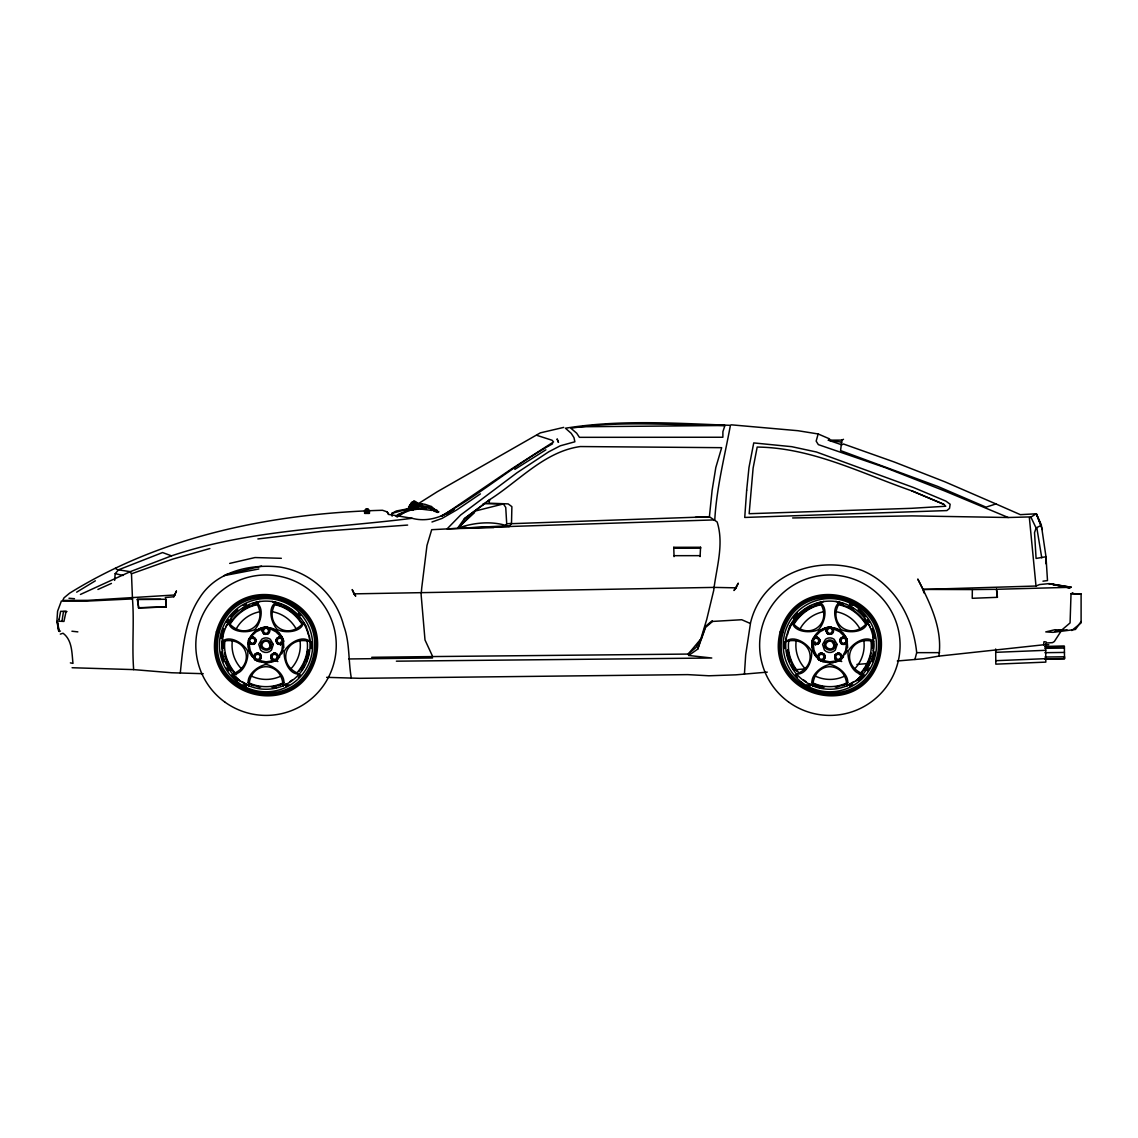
<?xml version="1.0" encoding="UTF-8"?>
<svg xmlns="http://www.w3.org/2000/svg" width="1138" height="1138" viewBox="0 0 1138 1138"><rect width="100%" height="100%" fill="white"/><g stroke="black" fill="none" stroke-linecap="round" stroke-linejoin="round"><path stroke-width="1.5" d="M843.5 439.311L841.864 440.107L840.569 450.605L937.854 486.467L986.034 507.15L995.949 503.949L1020.359 514.661L1036.334 513.779L1041.298 524.874L1045.993 556.752L1047.501 580.579L1042.963 581.177M1045.978 563.637L1045.737 556.539L1045.808 563.495M431.06 509.269L430.392 507.961L437.106 510.464L438.087 512.043L431.345 506.524L429.695 507.207L430.377 508.515L419.965 506.723L414.744 507.235L412.852 510.336L412.169 509.042L412.938 509.283L412.169 509.042L414.061 505.926L422.369 505.656L429.695 507.207L431.06 509.269L436.153 511.403M249.677 637.821L248.625 641.533L251.256 644.35L254.884 643.553L256.05 639.954L253.575 637.18L251.441 637.095L248.468 640.111L248.525 647.28L250.46 653.539L255.794 660.325L266.036 662.828L274.727 660.524L266.036 661.847L254.827 659.599L250.189 650.339L248.468 640.111L249.677 637.821L256.235 631.718L266.648 626.938L275.823 631.718L283.206 638.959L281.883 650.339L277.259 659.599L272.793 661.804L266.036 663.127L257.103 660.78L259.236 661.804M816.97 644.449L819.773 641.917L819.872 639.954L817.397 637.18L815.249 637.095L812.29 640.111L812.347 647.28L814.282 653.539L816.657 657.053L819.616 660.325L822.66 661.391L832.959 662.572L838.55 660.524L829.844 661.847L818.649 659.599L814.011 650.339L812.674 638.987L820.057 631.718L829.232 626.938L839.645 631.718L847.028 638.959L845.69 650.339L841.082 659.599L836.615 661.804L829.844 663.127L820.925 660.78L823.059 661.804M392.155 516.183L391.757 513.437L396.351 510.99L410.576 508.302C412.369 511.033 417.02 506.382 419.125 505.557M897.327 660.993L923.515 658.746L938.878 656.114C942.861 628.517 929.902 602.912 917.769 579.043L923.074 589.441L972.336 589.569L972.236 598.304L997.429 597.322L996.504 589.299L997.343 597.308M495.144 526.908L509.241 526.538L511.503 523.395L511.887 506.652L508.145 503.892L489.966 503.224M283.817 647.664L283.206 638.959L278.938 633.197L273.717 629.286L265.424 626.938C256.861 628.375 248.795 635.047 248.141 643.895L248.24 647.38A17.468 17.468 0 0 0 252.295 656.754L254.144 658.205M847.639 647.664L847.028 638.959L842.76 633.197L837.525 629.286L829.232 626.938C821.679 628.361 813.798 633.653 812.447 641.533L813.343 643.269L816.942 644.449L818.706 643.553L819.516 640.04L817.297 637.536L813.883 638.19L812.518 640.182L812.063 647.38A17.468 17.468 0 0 0 816.117 656.754L817.966 658.205M286.89 684.151L283.078 685.688C281.726 660.396 250.346 660.396 248.98 685.688L245.182 684.151M850.698 684.151L846.9 685.688C845.548 660.396 814.154 660.396 812.802 685.688L808.99 684.151M283.305 641.661L282.793 650.652L277.259 659.599L273.077 660.325L271.385 658.987L271.029 655.289L274.087 653.041L277.487 654.549L277.942 658.376L274.941 660.78L277.9 661.519M847.127 641.661L846.615 650.652L841.082 659.599L836.899 660.325L835.207 658.987L834.851 655.289L837.909 653.041L841.309 654.549L841.764 658.376L838.763 660.78L841.722 661.519M283.006 639.058C281.285 636.313 277.131 636.626 276.008 639.954L277.188 643.553L280.802 644.35L282.338 642.913L278.995 644.094L277.416 643.297L276.363 640.04L278.582 637.536L282.011 638.19C284.472 641.604 281.712 645.417 283.006 639.058L280.531 637.052L278.483 637.18L276.008 639.954L276.107 641.917L278.924 644.449L280.802 644.35L283.433 641.533C282.139 634.407 275.581 627.749 267.999 627.664M847.028 638.959C845.15 636.711 841.053 636.355 839.83 639.954L840.996 643.553L844.624 644.35L846.16 642.913L842.817 644.094L841.238 643.297L840.185 640.04L842.405 637.536L845.819 638.19C848.279 641.604 845.534 645.417 846.814 639.058L844.339 637.052L842.305 637.18L839.83 639.954L839.929 641.917L842.732 644.449L844.624 644.35L847.255 641.533C845.961 634.407 839.403 627.749 831.821 627.664M415.896 505.912L419.168 504.931M248.852 638.987L249.777 643.027L253.063 644.094L255.623 641.789L254.912 638.446L251.512 637.436L248.71 640.182L249.521 643.269L253.12 644.449L255.95 641.917L256.05 639.954L253.575 637.18M813.499 637.821L812.802 641.462L813.599 643.027L816.885 644.094L819.773 641.917L819.872 639.954L817.397 637.18M700.098 556.582L700.553 547.264L673.753 547.307L674.052 556.624M744.437 674.094L745.689 654.748L750.582 622.642C762.375 573.481 817.753 554.391 862.177 570.494C895.009 584.235 913.259 618.475 916.687 652.657L914.909 659.485M222.451 638.759L222.621 636.028M786.088 641.491C793.513 634.577 807.525 643.397 811.508 651.135C812.831 659.756 806.7 675.147 796.6 673.924C820.214 664.82 810.583 634.99 786.088 641.491L786.443 636.028M262.764 628.916L262.252 630.879L262.764 628.887L263.077 632.5L264.315 633.752L267.743 633.752L269.45 630.879L267.743 627.806L264.144 627.507L262.252 630.879L264.144 634.094L267.914 634.094L269.322 632.685L269.806 630.879L267.914 627.507L261.74 627.763L255.495 630.665L249.976 637.892M264.073 627.664L261.74 627.763M826.586 628.916L826.074 630.879L826.586 628.887L826.885 632.5L828.137 633.752L831.565 633.752L833.272 630.879L831.565 627.806L827.966 627.507L826.074 630.879L827.966 634.094L831.736 634.094L833.144 632.685L833.628 630.879L831.736 627.507L825.562 627.763L819.317 630.665L813.798 637.892M827.881 627.664L825.562 627.763M114.639 580.38L115.194 573.637L118.679 569.74L162.578 552.542L171.511 555.856C249.051 529.668 331.713 528.459 412.098 518.302C426.935 522.299 441.786 517.264 454.318 509.17L446.893 513.779M180.288 673.013C182.948 647.422 184.897 620.096 199.477 598.119C215.964 571.347 250.488 563.637 279.934 567.037C311.03 572.016 335.952 595.402 343.733 625.786C349.963 642.742 348.185 660.623 351.315 678.063M265.424 626.938L263.077 629.058L266.648 626.938M829.232 626.938L826.885 629.058L830.47 626.938M395.469 515.898L413.421 509.099L422.113 504.333L421.572 503.665L418.955 504.703L415.967 502.669L414.445 503.138L414.616 504.077L412.681 505.3L411.671 509.511L410.235 504.703L411.415 503.992L410.974 503.167L412.411 502.925M938.878 656.114L1043.589 644.791L1043.987 641.676L1046.206 641.988L1046.661 642.998L1052.479 642.643L1054.329 641.519L1061.654 630.296M248.141 643.895L248.724 641.647M811.963 643.895L812.546 641.647M221.17 638.418L223.802 628.631M311.343 648.575L311.343 641.804M784.537 641.804L784.537 648.575M874.709 651.96L872.078 661.747M224.015 642.06L224.015 648.319M224.997 640.58C222.977 652.956 228.24 665.588 236.59 674.635M303.618 622.458C301.655 632.415 285.14 633.51 277.359 629.599C271.242 623.396 267.146 607.351 276.036 602.429C262.281 623.667 287.686 642.102 303.618 622.458L306.52 627.066M307.431 653.027L307.843 649.898M788.819 640.58C786.941 652.373 791.522 664.663 799.459 673.397M871.879 648.319L871.879 642.06M271.029 655.289L271.385 658.987L274.855 660.239L277.103 659.428L277.9 656.498L277.203 654.763L274.116 653.425L271.37 655.445L271.669 658.76L273.22 659.983C278.824 661.975 279.735 652.743 274.087 653.041L271.029 655.289L271.385 658.987M834.851 655.289L835.207 658.987L838.678 660.239L840.925 659.428L841.722 656.498L841.025 654.763L837.938 653.425L835.178 655.445L835.491 658.76L837.042 659.983C842.632 661.975 843.557 652.743 837.909 653.041L834.851 655.289L835.207 658.987M412.909 503.024L409.367 508.017L408.556 507.207L410.477 506.083L411.43 507.889L410.477 506.083L408.556 507.207L409.04 508.145L409.396 505.67L412.141 502.128L412.525 502.854M488.913 502.939L489.795 499.582C518.9 481.118 544.704 451.459 580.295 446.551L721.677 447.675L715.816 467.505L712.104 490.45L709.401 516.752L717.153 521.972C724.237 544.433 716.357 567.834 713.711 590.394L706.741 619.399L697.75 649.101L688.703 655.46L688.22 654.066L701.435 638.262L705.489 626.384L712.146 620.736L712.544 621.433L741.72 619.726L750.127 623.382M276.904 638.19L276.008 639.954M840.726 638.19L839.83 639.954M817.269 637.565A3.386 3.386 0 0 0 812.902 639.712A3.386 3.386 0 0 0 815.178 644.008L818.706 643.553M173.815 596.753L176.404 591.148L173.815 596.753L165.28 597.535M815.178 644.008L812.447 641.533L812.674 638.987M697.75 649.101L705.588 627.422L712.544 621.433M253.831 656.569L254.571 654.549L257.97 653.041L261.029 655.289L260.673 658.987L257.174 660.595L254.115 658.376L254.571 654.549L256.022 653.383L259.805 653.767L260.702 655.445L261.342 657.238L259.123 660.296L260.972 657.181C260.787 652.7 261.911 659.997 259.123 660.296M821.152 660.552L818.265 658.233L818.393 654.549L821.792 653.041L824.851 655.289L824.495 658.987L822.93 660.296L819.744 660.111L817.625 656.569L819.844 653.383L823.628 653.767L824.524 655.445L825.15 657.238L822.93 660.296L824.794 657.181C824.609 652.7 825.733 659.997 822.93 660.296M249.094 639.684L249.805 637.92L251.512 637.436M812.902 639.684L813.627 637.92L815.334 637.436M302.779 666.413L305.795 659.087M867.199 664.948L870.826 656.157M418.243 503.423L415.256 501.374L413.734 501.844L410.519 507.406M281.726 653.895L283.106 650.723M845.548 653.895L846.928 650.723M736.13 587.848L738.278 583.154L733.996 590.522L736.13 587.848L714.223 587.393L353.932 593.865L352.168 589.569L355.71 596.156L353.932 593.865M1042.394 529.625L1036.334 513.779L1029.392 518.018L1036.007 586.027L923.074 589.441L923.885 592.855M724.934 425.512L722.9 431.672L722.872 437.248L579.427 437.333L576.682 433.208L570.92 428.258C616.312 421.017 662.842 424.915 708.604 424.915L724.934 425.512L579.498 426.778M283.078 685.688C287.331 676.47 274.642 665.872 266.036 664.478C257.416 665.872 244.727 676.47 248.98 685.688M846.9 685.688C851.153 676.47 838.464 665.872 829.844 664.478C821.238 665.872 808.549 676.47 812.802 685.688M255.794 660.325C252.223 657.465 255.026 651.519 259.805 653.767M493.821 527.605L447.149 528.829L460.591 515.059L516.865 472.853L548.63 451.871L560.28 445.797L574.875 441.786L573.965 437.589L571.233 433.35L565.43 428.229C619.698 419.438 675.616 423.265 730.411 425.328C724.693 456.366 716.542 487.889 714.778 519.895L457.647 528.174L464.375 518.686L482.384 505.386L483.337 503.665L503.38 503.949L505.741 507.42L506.709 523.807L505.101 525.912L431.7 529.696L426.978 545.458L421.743 587.734L421.131 594.719L425 639.969L432.682 656.569L688.22 654.066L696.115 647.366L701.435 638.262M819.616 660.325L822.788 659.969L820.996 660.595L818.777 659.428M225.537 627.066L227.714 623.61M789.359 627.066L792.261 622.458C808.208 642.102 833.613 623.667 819.844 602.429C828.734 607.351 824.637 623.396 818.521 629.599C810.74 633.51 794.224 632.415 792.261 622.458M366.436 508.857L365.312 513.394M397.176 516.097L398.314 514.362L411.117 508.956M1081.1 621.519L1075.467 629.456L1053.034 632.344L1045.765 631.903L1054.954 629.712L1059.35 629.968M1036.334 513.779L1041.014 525.429L1036.092 527.989L1034.527 532.627L1036.078 558.445L1045.993 556.752M829.574 438.884L818.137 433.962L816.159 441.131L818.336 444.617L885.222 467.604L944.825 491.019L1008.24 517.506L1030.786 516.894L1036.092 527.989M276.264 660.296L279.735 656.768L277.942 658.233M840.086 660.296L843.557 656.768L841.764 658.233M254.827 659.599L253.959 658.489M818.649 659.599L817.781 658.489M226.434 622.33L228.496 619.613M230.573 616.896L237.742 609.726M298.384 677.551L300.46 674.834M793.357 618.261L797.496 612.827M864.283 674.834L858.137 680.652M867.384 670.766L869.446 668.049M229.293 623.965L232.18 620.21M229.976 624.364C236.277 614.364 246.462 606.326 258.34 604.562M296.421 673.397C304.372 664.663 308.939 652.373 307.061 640.58M298.924 671.434L300.845 668.916M794.068 622.714L798.876 616.44M793.798 624.364C800.099 614.364 810.284 606.326 822.162 604.562M859.304 674.635C867.64 665.588 872.903 652.956 870.883 640.58M863.714 670.168L866.601 666.413M839.858 602.429C826.088 623.667 851.494 642.102 867.441 622.458C865.477 632.415 848.962 633.51 841.181 629.599C835.064 623.396 830.968 607.351 839.858 602.429L835.875 601.405M411.33 505.528L411.671 509.511M863.102 673.924C853.002 675.147 846.871 659.756 848.194 651.135C852.177 643.397 866.189 634.577 873.614 641.491C849.119 634.976 839.488 664.82 863.102 673.924L855.904 681.036M364.601 510.621L366.194 508.857L367.844 508.857L369.437 510.621L369.437 513.394L364.601 513.394L364.601 510.621L369.437 510.621M412.027 503.522L414.189 501.204L412.141 502.128M412.596 504.177L414.758 501.844L413.834 501.147M255.154 638.19L256.05 639.954M818.976 638.19L819.872 639.954M273.22 661.391L274.727 660.524M837.042 661.391L838.55 660.524M474.574 512.584L457.647 528.174L466.224 527.42M409.154 510.365L408.684 509.426L410.576 508.302L411.117 509.283L410.576 508.302L391.757 513.437M413.023 506.751L410.519 508.999L414.517 506.126M1071.74 630.537L1081.1 622.927L1081.1 593.865L1071.029 593.623L1070.076 622.927L1062.081 629.741L1054.983 631.377M482.384 505.386L489.795 499.582L464.375 518.686M801.095 614.221L807.383 609.413M397.048 517.079L437.276 491.73L540.308 432.867L563.723 427.39M1048.823 644.72L1043.589 644.791M420.79 504.788L422.07 503.878L425.143 504.347L431.345 506.524M437.291 512.1L437.732 511.303L437.618 512.37L436.608 510.791M480.407 493.878L456.836 509.852L442.042 518.402L431.971 522.001M171.511 555.856L130.244 571.674L80.428 594.449M408.684 509.426L409.538 510.265L409.154 509.525L410.576 508.629L421.572 503.665M514.817 469.382L545.884 449.809M442.213 516.069L512.157 468.529L553.552 441.914L552.072 440.25L536.994 435.399M552.627 443.777C513.75 465.143 480.122 494.845 441.174 515.955M408.983 507.278L411.06 504.547L410.846 508.658M415.327 507.989L416.579 507.221M76.659 592.173L95.364 580.807M438.912 511.83L437.874 512.456L433.564 510.948M412.098 518.302L388.584 514.404L387.219 511.915L382.51 510.279C273.589 513.238 163.118 535.144 69.503 593.254L64.013 597.848L62.704 600.437L87.882 600.352L175.11 594.961M430.392 507.961L431.629 507.335M410.761 505.443L412.084 504.817M418.955 504.703L409.154 509.525M420.363 504.788L422.113 504.333M60.314 634.122L63.045 633.226C72.377 640.225 71.779 652.97 72.988 663.383L70.371 662.871M97.911 589.47L111.439 583.41M1036.007 586.027L1039.549 584.562L1048.852 583.638L1071.342 587.279L996.504 589.299M243.162 605.587L246.32 604.278M285.738 686.1L288.896 684.792M849.56 686.1L852.718 684.792M246.277 607.834L253.589 604.819M283.974 682.43C272.892 688.077 259.165 688.077 248.084 682.43M278.469 685.56L282.864 683.753M810.1 607.834L817.411 604.819M847.796 682.43C836.715 688.077 822.987 688.077 811.906 682.43M842.291 685.56L846.672 683.753M410.235 504.703L411.97 504.006M203.218 673.696L171.653 672.757L133.672 669.613C131.809 646.128 134.327 622.529 132.477 598.915L131.482 573.794L172.948 559.043L209.861 548.544M283.561 640.111L283.618 641.533M232.778 673.924C256.391 664.82 246.761 634.99 222.266 641.491C229.691 634.577 243.703 643.397 247.686 651.135C249.009 659.756 242.878 675.147 232.778 673.924L239.976 681.036M256.022 602.429C264.912 607.351 260.815 623.396 254.699 629.599C246.918 633.51 230.402 632.415 228.439 622.458C244.386 642.102 269.791 623.667 256.022 602.429L260.005 601.405M821.181 602.087L823.827 601.405M503.38 503.949L474.887 511.118L457.647 528.174C474.262 522.399 492.683 520.564 509.241 526.538M282.11 637.892L281.271 635.715M845.932 637.892L845.079 635.715M225.466 574.775L261.541 566.127M229.705 563.41L254.997 557.549L281.342 558.303M223.916 575.657L258.838 568.972M251.256 644.35L254.884 643.553M255.054 604.207L258.198 603.794M272.295 686.797L275.439 686.385M836.117 686.797L839.261 686.385M257.871 538.957L322.509 531.261L407.632 525.073M72.092 667.736L133.672 669.613M506.709 523.807L511.503 523.395M767.282 672.131L735.831 674.834L708.96 675.787L687.722 674.621L359.964 678.319L326.634 677.338M795.405 669.727L805.946 668.817M856.914 664.45L867.455 663.554M418.229 506.367L421.473 506.097M916.687 652.657L939.561 652.643M1060.388 630.224L1067.088 629.883M695.275 517.377L709.401 516.752L511.133 523.693M132.477 598.915L86.716 601.106L61.381 601.02L57.583 611.206L56.9 621.405L58.721 630.978L60.47 631.092M995.707 652.33L1045.708 650.31M995.793 660.694L1045.794 658.66M138.381 607.735L166.134 606.938L166.006 599.271L137.314 599.385L138.694 607.92L166.134 606.938M276.036 653.383L272.252 653.767M839.858 653.383L836.074 653.767M792.617 517.961L911.979 515.884L1008.24 517.506M1044.84 646.512L1064.386 646.27L1064.514 658.589L1044.969 658.845M1044.84 646.697L1064.386 646.441M1044.855 648.319L1064.4 648.063M1044.897 652.686L1064.443 652.43M1044.94 657.039L1064.499 656.782M1044.969 659.03L1064.514 658.774L1064.499 656.967M996.589 589.313L972.336 589.569M371.728 657.295L432.682 656.569M348.882 658.959L432.554 657.977M137.314 599.385L160.686 599.328M396.38 661.178L711.776 658.006L688.703 655.46M995.949 503.949L945.137 481.9L894.312 462.028L843.5 443.991L841.807 444.83L828.35 440.193L841.864 440.107M62.021 620.935L63.472 611.59L66.986 611.561M674.023 555.685L700.069 555.657M1071.029 593.623L1081.1 594.121M731.193 424.815L797.88 430.705L818.137 433.962M426.337 508.544L415.783 508.444L411.529 510.037L419.424 508.914L432.127 510.45M817.625 656.569L819.844 653.383L823.628 653.767M68.977 598.261L74.468 598.702M829.844 627.351C838.763 628.688 828.137 639.912 826.074 630.879M266.036 627.351C274.941 628.688 264.315 639.912 262.252 630.879M254.983 659.4L258.966 659.969L257.174 660.595L254.955 659.428M71.922 631.22L77.853 631.875M830.441 627.194L831.793 627.351M266.619 627.194L267.971 627.351M413.649 503.152L417.589 504.803M837.696 603.794L840.826 604.207M837.54 604.562C849.417 606.326 859.603 614.364 865.904 624.364M273.717 604.562C285.595 606.326 295.78 614.364 302.082 624.364M820.441 686.385L823.585 686.797M256.619 686.385L259.763 686.797M828.35 440.193L841.807 442.156M1071.342 587.279L1048.852 583.638L1063.376 586.611M413.122 504.219L417.177 505.244M1049.449 583.68L1063.034 586.525M115.194 573.637L123.146 575.487M272.053 601.405L274.713 602.087M840.996 643.553L844.624 644.35M277.188 643.553L280.802 644.35M412.169 509.042L412.938 509.283M255.922 660.097L257.33 660.552M309.792 641.491C285.297 634.976 275.681 664.82 299.28 673.924C289.18 675.147 283.049 659.756 284.372 651.135C288.355 643.397 302.367 634.577 309.792 641.491L309.436 636.028M912.135 490.976C861.438 473.394 812.02 447.675 757.183 447.063L753.114 468.102L749.145 513.707L911.538 508.316L945.735 506.239L943.786 504.305L912.135 490.976L943.786 504.305M842.291 604.819L849.602 607.834M813.016 683.753L817.411 685.56M278.469 604.819L285.78 607.834M249.208 683.753L253.589 685.56M849.56 604.278L852.718 605.587M806.984 684.792L810.142 686.1M243.162 684.792L246.32 686.1M115.351 568.346L117.427 569.669L130.244 571.674L131.482 573.794M1072.494 592.841L1073.262 593.367M818.805 659.4L819.744 660.097M858.137 609.726L865.307 616.896M237.742 680.652L231.611 674.834M288.511 609.413L294.785 614.221M819.36 659.599C814.879 656.569 821.664 649.983 824.851 655.289M255.538 659.599C251.057 656.569 257.842 649.983 261.029 655.289M414.943 508.074L414.915 507.235M863.714 620.21L866.601 623.965M794.068 667.665L796.956 671.434M297.004 616.44L301.812 622.714M229.293 666.413L232.18 670.168M867.384 619.613L869.446 622.33M795.419 674.834L797.496 677.551M298.384 612.827L300.46 615.544M226.434 668.049L228.496 670.766M367.602 508.857L368.726 513.394M868.166 623.61L870.342 627.066M411.43 507.889L412.141 509.184M387.219 511.915L388.584 514.404M419.979 504.618L420.349 505.357M872.078 628.631L874.709 638.418M223.802 661.747L221.17 651.96M790.085 659.087L793.101 666.413M225.054 656.157L228.681 664.948M847.127 640.182L847.426 641.533M59.332 631.59L57.298 621.206L58.721 630.978M1036.789 527.563L1041.754 557.833M788.037 649.898L788.449 653.027M437.106 510.464L437.262 511.616M137.627 599.57L138.694 607.92M873.259 636.028L873.429 638.759M700.553 547.264L700.581 548.189L673.781 548.231L673.753 547.307M165.693 599.086L165.821 606.753M1045.637 643.624L1045.822 662.117L995.821 664.151L995.679 648.987M815.349 642.045L815.349 645.203M367.019 508.857L367.019 513.394M280.645 642.045L280.645 645.203M307.886 649.585A42.078 42.078 0 0 1 306.051 658.191M305.482 659.855A42.078 42.078 0 0 1 300.588 669.201M283.149 683.639A42.078 42.078 0 0 1 271.313 686.939M260.758 686.939A42.078 42.078 0 0 1 257.273 686.356M255.566 685.958A42.078 42.078 0 0 1 250.531 684.322M234.755 673.355A42.078 42.078 0 0 1 229.577 666.228M228.738 664.692A42.078 42.078 0 0 1 226.007 658.191M225.495 656.512A42.078 42.078 0 0 1 224.698 653.07M224.03 647.835A42.078 42.078 0 0 1 224.03 642.543M229.592 624.15A42.078 42.078 0 0 1 248.909 606.739M252.195 605.444A42.078 42.078 0 0 1 257.288 604.022M274.784 604.022A42.078 42.078 0 0 1 297.303 617.038M300.588 621.177A42.078 42.078 0 0 1 302.48 624.15M300.019 640.708A34.14 34.14 0 0 1 290.859 668.874M280.986 676.043A34.14 34.14 0 0 1 251.37 676.043M241.498 668.874A34.14 34.14 0 0 1 232.351 640.708M236.121 629.101A34.14 34.14 0 0 1 260.076 611.703M272.281 611.703A34.14 34.14 0 0 1 296.25 629.101M871.196 653.07A42.078 42.078 0 0 1 870.385 656.512M869.873 658.191A42.078 42.078 0 0 1 867.142 664.692M866.303 666.228A42.078 42.078 0 0 1 861.125 673.355M845.349 684.322A42.078 42.078 0 0 1 840.313 685.958M838.606 686.356A42.078 42.078 0 0 1 835.121 686.939M824.566 686.939A42.078 42.078 0 0 1 812.731 683.639M795.291 669.201A42.078 42.078 0 0 1 790.398 659.855M789.829 658.191A42.078 42.078 0 0 1 787.994 649.585M793.399 624.15A42.078 42.078 0 0 1 795.291 621.177M798.577 617.024A42.078 42.078 0 0 1 821.095 604.022M838.606 604.022A42.078 42.078 0 0 1 843.699 605.444M846.971 606.739A42.078 42.078 0 0 1 866.303 624.15M871.85 642.543A42.078 42.078 0 0 1 871.85 647.835M863.842 640.708A34.14 34.14 0 0 1 854.681 668.874M844.809 676.043A34.14 34.14 0 0 1 815.192 676.043M805.32 668.874A34.14 34.14 0 0 1 796.173 640.708M799.943 629.101A34.14 34.14 0 0 1 823.898 611.703M836.103 611.703A34.14 34.14 0 0 1 860.058 629.101M842.547 656.569A16.899 16.899 0 0 1 839.915 658.945M813.087 645.274A16.899 16.899 0 0 1 813.457 641.761M824.765 629.214A16.899 16.899 0 0 1 828.222 628.475M849.474 606.284A43.756 43.756 0 0 1 853.728 608.759M864.396 618.659A43.756 43.756 0 0 1 867.156 622.699M846.629 685.915A44.069 44.069 0 0 1 812.945 685.915M846.629 604.463A44.069 44.069 0 0 0 789.061 662.032A44.183 44.183 0 0 0 813.016 685.844M822.575 688.149A43.628 43.628 0 0 1 813.186 685.446A43.756 43.756 0 0 1 810.228 684.094M789.53 661.79A43.628 43.628 0 0 1 786.586 650.808M787.496 634.648A43.628 43.628 0 0 1 789.53 628.446M814.68 604.207A43.628 43.628 0 0 1 822.575 602.102M838.734 602.4A43.628 43.628 0 0 1 843.471 603.681M873.116 639.442A43.628 43.628 0 0 1 873.116 650.808M846.686 604.534A44.183 44.183 0 0 1 870.513 628.347A44.069 44.069 0 0 1 870.513 662.032A44.183 44.183 0 0 1 846.686 685.844M789.587 628.517A43.756 43.756 0 0 1 790.953 625.559M793.414 621.32A43.756 43.756 0 0 1 811.693 605.587M805.974 681.619A43.756 43.756 0 0 1 803.328 679.742M794.338 670.41A43.756 43.756 0 0 1 791.721 666.256M870.115 661.861A43.756 43.756 0 0 1 865.364 670.41M853.728 681.619A43.756 43.756 0 0 1 849.474 684.094M280.787 636.825A16.899 16.899 0 0 1 282.224 640.054M251.356 644.008A3.386 3.386 0 0 1 249.08 639.712A3.386 3.386 0 0 1 253.447 637.565M309.223 650.865A43.628 43.628 0 0 1 306.293 661.861M276.449 687.551A43.628 43.628 0 0 1 273.248 688.206M222.707 650.865A43.628 43.628 0 0 1 222.707 639.513M252.337 603.737A43.628 43.628 0 0 1 257.088 602.471M273.248 602.173A43.628 43.628 0 0 1 281.129 604.278M308.327 634.705A43.628 43.628 0 0 0 306.293 628.517A43.756 43.756 0 0 0 304.927 625.559M284.187 605.587A43.756 43.756 0 0 1 300.588 618.659M249.122 604.463A44.069 44.069 0 0 1 306.691 662.032A44.183 44.183 0 0 1 282.864 685.844M282.807 685.915A44.069 44.069 0 0 1 249.122 685.915M228.724 622.699A43.756 43.756 0 0 1 231.483 618.659M242.152 608.759A43.756 43.756 0 0 1 249.364 604.932M249.194 604.534A44.183 44.183 0 0 0 225.367 628.347A44.069 44.069 0 0 0 225.239 662.032A44.183 44.183 0 0 0 249.194 685.844M246.405 684.094A43.756 43.756 0 0 1 242.152 681.619M230.516 670.41A43.756 43.756 0 0 1 225.779 661.861M304.159 666.256A43.756 43.756 0 0 1 301.542 670.41M292.551 679.742A43.756 43.756 0 0 1 289.906 681.619M285.652 684.094A43.756 43.756 0 0 1 282.708 685.446M746.67 490.194L744.736 517.449L946.887 510.578L949.519 508.401L950.145 504.248L945.963 501.147L913.601 487.548L816.43 451.999L791.749 446.679L753.74 442.924L748.989 467.462L746.67 490.194M270.005 644.777C270.275 653.056 257.33 647.309 263.689 641.946A3.926 3.926 0 0 1 268.383 641.946L270.005 644.777M833.827 644.777C834.083 653.056 821.152 647.309 827.497 641.946A3.926 3.926 0 0 1 832.205 641.946L833.827 644.777M273.305 644.421L271.47 650.083A7.312 7.312 0 0 1 260.602 650.083L258.753 644.421L261.712 639.272A7.312 7.312 0 0 1 270.36 639.314L273.305 644.421M837.127 644.421L835.292 650.083A7.312 7.312 0 0 1 824.41 650.083L822.575 644.421L825.534 639.272A7.312 7.312 0 0 1 834.168 639.314L837.127 644.421M271.285 644.634C272.053 653.696 257.088 650.523 261.441 642.529A5.32 5.32 0 0 1 270.631 642.529L271.285 644.634M835.107 644.634C835.861 653.696 820.911 650.523 825.263 642.529A5.32 5.32 0 0 1 834.439 642.529L835.107 644.634M557.179 439.154L558.445 442.326L557.179 439.154M59.119 619.2L58.906 621.206L63.941 621.433L66.104 611.305L60.641 611.319L59.119 619.2M219.108 632.614C203.446 694.095 295.766 718.832 312.95 657.764C328.626 596.284 236.291 571.546 219.108 632.614M782.93 632.614C767.268 694.095 859.588 718.832 876.772 657.764C892.434 596.284 800.114 571.546 782.93 632.614M217.657 632.23C201.454 695.617 296.748 721.151 314.415 658.148C330.617 594.761 235.31 569.228 217.657 632.23M781.465 632.23C765.262 695.617 860.57 721.151 878.237 658.148C894.44 594.761 799.132 569.228 781.465 632.23M216.348 631.875C199.719 696.954 297.544 723.199 315.71 658.504C332.353 593.424 234.513 567.179 216.348 631.875M780.17 631.875C763.527 696.954 861.366 723.199 879.532 658.504C896.175 593.424 798.335 567.179 780.17 631.875M282.38 639.883L281.883 642.515L279.151 643.482L277.06 641.619L277.644 638.859L280.318 637.991L282.38 639.883M846.203 639.883L845.69 642.515L842.974 643.482L840.868 641.619L841.466 638.859L844.14 637.991L846.203 639.883M272.85 654.549L271.697 657.124L273.476 659.428L276.136 659.101L277.288 656.569L275.624 654.279L272.85 654.549M836.658 654.549L835.52 657.124L837.298 659.428L839.958 659.101L841.11 656.569L839.446 654.279L836.658 654.549M256.434 654.279L254.798 656.669L255.922 659.101L258.71 659.4L260.36 657.124L259.222 654.549L256.434 654.279M820.256 654.279L818.62 656.669L819.744 659.101L822.532 659.4L824.182 657.124L823.044 654.549L820.256 654.279M251.64 638.048L249.677 639.883L250.232 642.614L252.921 643.482L255.012 641.619L254.414 638.859L251.64 638.048M815.462 638.048L813.499 639.883L814.054 642.614L816.728 643.482L818.834 641.619L818.236 638.859L815.462 638.048M268.454 632.202L266.036 633.61L263.603 632.202L263.603 629.371L266.036 627.991L268.383 629.286L268.454 632.202M832.276 632.202L829.844 633.61L827.426 632.202L827.426 629.371L829.844 627.991L832.205 629.286L832.276 632.202M1069.834 587.933L1066.605 587.279L1069.834 587.933M224.755 702.004A70.229 70.229 0 0 0 335.866 652.529A70.229 70.229 0 0 0 237.472 581.034A70.229 70.229 0 0 0 224.755 702.004M788.577 702.004A70.229 70.229 0 0 0 899.689 652.529A70.229 70.229 0 0 0 801.294 581.034A70.229 70.229 0 0 0 788.577 702.004M801.479 682.174A46.615 46.615 0 0 0 876.075 651.263A46.615 46.615 0 0 0 812.006 602.116A46.615 46.615 0 0 0 801.479 682.174M237.657 682.174A46.615 46.615 0 0 0 312.253 651.263A46.615 46.615 0 0 0 248.184 602.116A46.615 46.615 0 0 0 237.657 682.174"/></g></svg>
